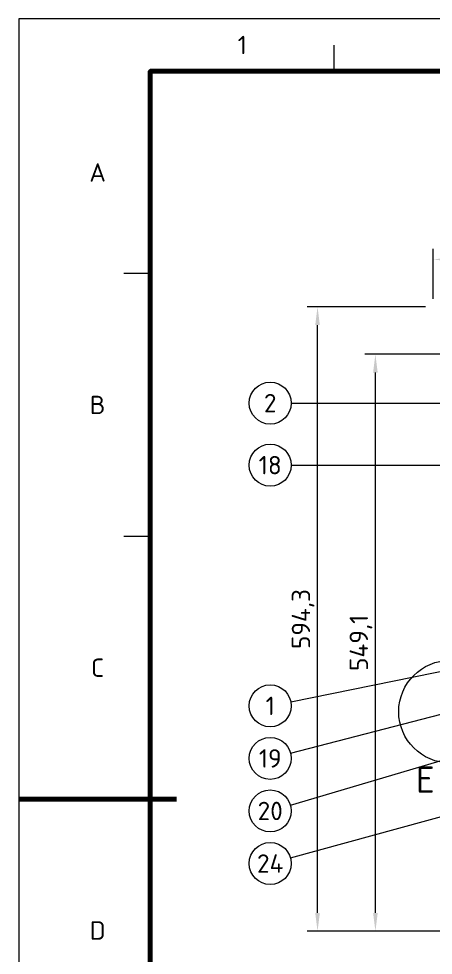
# Model space of a CAD drawing. Header units: millimetres. Extents: x 0 to 2208, y 0 to 420.
# Drawn here: x 0 to 78.8, y 118.8 to 297 of the extents above; entities that cross this region are included whole.
import ezdxf
from ezdxf.enums import TextEntityAlignment as Align

# ---------------------------------------------------------------- set-up
doc = ezdxf.new("R2010")
doc.units = ezdxf.units.MM
for name, color, linetype, lineweight in [('04-COTA', 3, 'CONTINUOUS', 18), ('06-TEXTO', 7, 'CONTINUOUS', 25), ('07-RECUADRO', 7, 'CONTINUOUS', 70), ('08-FINA', 5, 'CONTINUOUS', 18)]:
    doc.layers.add(name, color=color, linetype=linetype, lineweight=lineweight)
doc.styles.add('ISO3098', font='isocpeur.ttf')
doc.dimstyles.new('FLAMA-IRAM', dxfattribs={"dimtxt": 3.5, "dimasz": 3.5, "dimexe": 2, "dimexo": 1.5, "dimgap": 1, "dimtad": 1, "dimdec": 1, "dimtxsty": 'ISO3098', "dimblk": 'IRAM_FLECHA', "dimblk1": 'IRAM_FLECHA', "dimblk2": 'IRAM_FLECHA', "dimcen": 2.5, "dimclrd": 256, "dimclre": 256, "dimclrt": 256, "dimazin": 3, "dimtfac": 1, "dimtmove": 0, "dimatfit": 3, "dimlwd": 18, "dimlwe": 18})

# ---------------------------------------------------------------- blocks, each defined once
blk = doc.blocks.new('IRAM_FLECHA')
blk.add_solid([(0, 0), (-1, 0.125), (-1, -0.125)])

msp = doc.modelspace()

# ---------------------------------------------------------------- linework, layer by layer
at = {"layer": '07-RECUADRO'}
msp.add_line((0, 148.5), (30, 148.5), dxfattribs=at)
msp.add_lwpolyline([(25, 10), (410, 10), (410, 287), (25, 287)], close=True, dxfattribs=at)
at = {"layer": '08-FINA'}
for p, q in [((60, 287), (60, 292)), ((25, 248.5), (20, 248.5)), ((51.813, 223.852), (96.463, 223.852)), ((51.813, 212.048), (81.073, 212.048)), ((25, 198.5), (20, 198.5)), ((51.734, 167.035), (94.563, 175.695)), ((51.684, 157.249), (82.013, 165.135)), ((51.649, 147.375), (104.698, 163.035)), ((51.67, 137.304), (92.819, 148.633))]:
    msp.add_line(p, q, dxfattribs=at)
msp.add_lwpolyline([(0, 0), (420, 0), (420, 297), (0, 297)], close=True, dxfattribs=at)
for centre, radius in [((47.813, 223.852), 4), ((47.813, 212.048), 4), ((82.013, 165.135), 9.767), ((47.813, 166.243), 4), ((47.813, 156.243), 4), ((47.813, 146.243), 4), ((47.813, 136.243), 4)]:
    msp.add_circle(centre, radius, dxfattribs=at)

# ---------------------------------------------------------------- texts
at = {"layer": '06-TEXTO', "style": 'ISO3098'}
for s, height, p in [('1', 3.5, (42.5, 292)), ('A', 3.5, (15, 267.75)), ('B', 3.5, (15, 223.5)), ('2', 3.5, (47.813, 223.852)), ('18', 3.5, (47.813, 212.048)), ('C', 3.5, (15, 173.5)), ('1', 3.5, (47.813, 166.243)), ('19', 3.5, (47.813, 156.243)), ('E', 5, (77.305, 152.199)), ('20', 3.5, (47.813, 146.243)), ('24', 3.5, (47.813, 136.243)), ('D', 3.5, (15, 123.5))]:
    msp.add_text(s, height=height, dxfattribs=at).set_placement(p, align=Align.MIDDLE_CENTER)

# ---------------------------------------------------------------- dimensions: what is measured, and where the dimension line sits
at = {"layer": '04-COTA'}
msp.add_linear_dim(base=(78.813, 251.192), p1=(78.813, 242.192), p2=(126.467, 242.192), dimstyle='FLAMA-IRAM', override={"dimlfac": 5}, dxfattribs=at).render()
for base, p1, p2 in [((56.813, 123.335), (78.813, 123.335), (78.813, 242.192)), ((67.813, 123.335), (86.013, 123.335), (102.013, 233.15))]:
    msp.add_linear_dim(base=base, p1=p1, p2=p2, angle=90, dimstyle='FLAMA-IRAM', override={"dimlfac": 5}, dxfattribs=at).render()

doc.saveas('drawing.dxf')
